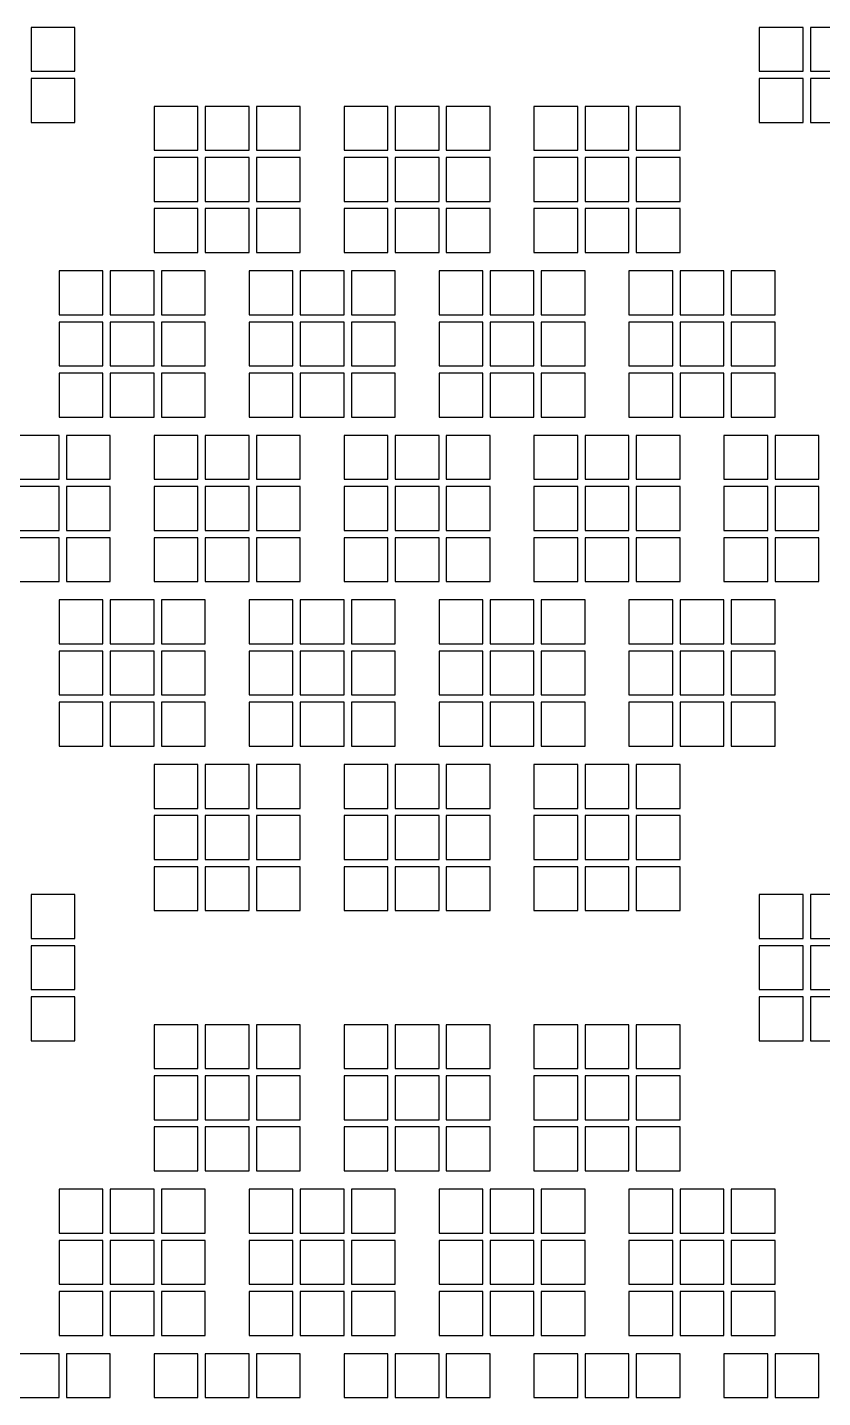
# Model space of a CAD drawing. Extents: x -49 to 54, y -38 to 38.
# Drawn here: x -27.16 to -21.71, y -1.37 to 8 of the extents above; entities that cross this region are included whole.
import ezdxf

# ---------------------------------------------------------------- set-up
doc = ezdxf.new("R2010")
doc.units = 0
doc.layers.add('BACK_LAYER', color=5, linetype='CONTINUOUS')

msp = doc.modelspace()

# ---------------------------------------------------------------- linework, layer by layer
at = {"layer": 'BACK_LAYER'}
for points in [[(-27.1302, 7.7046), (-26.8302, 7.7046), (-26.8302, 8.0046), (-27.1302, 8.0046)], [(-22.1465, 7.7046), (-21.8465, 7.7046), (-21.8465, 8.0046), (-22.1465, 8.0046)], [(-21.7965, 7.7046), (-21.4965, 7.7046), (-21.4965, 8.0046), (-21.7965, 8.0046)], [(-27.1302, 7.3546), (-26.8302, 7.3546), (-26.8302, 7.6546), (-27.1302, 7.6546)], [(-22.1465, 7.3546), (-21.8465, 7.3546), (-21.8465, 7.6546), (-22.1465, 7.6546)], [(-21.7965, 7.3546), (-21.4965, 7.3546), (-21.4965, 7.6546), (-21.7965, 7.6546)], [(-26.2884, 7.1645), (-25.9884, 7.1645), (-25.9884, 7.4645), (-26.2884, 7.4645)], [(-25.9384, 7.1645), (-25.6384, 7.1645), (-25.6384, 7.4645), (-25.9384, 7.4645)], [(-25.5884, 7.1645), (-25.2884, 7.1645), (-25.2884, 7.4645), (-25.5884, 7.4645)], [(-24.9884, 7.1645), (-24.6884, 7.1645), (-24.6884, 7.4645), (-24.9884, 7.4645)], [(-24.6384, 7.1645), (-24.3384, 7.1645), (-24.3384, 7.4645), (-24.6384, 7.4645)], [(-24.2884, 7.1645), (-23.9884, 7.1645), (-23.9884, 7.4645), (-24.2884, 7.4645)], [(-23.6884, 7.1645), (-23.3884, 7.1645), (-23.3884, 7.4645), (-23.6884, 7.4645)], [(-23.3384, 7.1645), (-23.0384, 7.1645), (-23.0384, 7.4645), (-23.3384, 7.4645)], [(-22.9884, 7.1645), (-22.6884, 7.1645), (-22.6884, 7.4645), (-22.9884, 7.4645)], [(-26.2884, 6.8145), (-25.9884, 6.8145), (-25.9884, 7.1145), (-26.2884, 7.1145)], [(-25.9384, 6.8145), (-25.6384, 6.8145), (-25.6384, 7.1145), (-25.9384, 7.1145)], [(-25.5884, 6.8145), (-25.2884, 6.8145), (-25.2884, 7.1145), (-25.5884, 7.1145)], [(-24.9884, 6.8145), (-24.6884, 6.8145), (-24.6884, 7.1145), (-24.9884, 7.1145)], [(-24.6384, 6.8145), (-24.3384, 6.8145), (-24.3384, 7.1145), (-24.6384, 7.1145)], [(-24.2884, 6.8145), (-23.9884, 6.8145), (-23.9884, 7.1145), (-24.2884, 7.1145)], [(-23.6884, 6.8145), (-23.3884, 6.8145), (-23.3884, 7.1145), (-23.6884, 7.1145)], [(-23.3384, 6.8145), (-23.0384, 6.8145), (-23.0384, 7.1145), (-23.3384, 7.1145)], [(-22.9884, 6.8145), (-22.6884, 6.8145), (-22.6884, 7.1145), (-22.9884, 7.1145)], [(-26.2884, 6.4645), (-25.9884, 6.4645), (-25.9884, 6.7645), (-26.2884, 6.7645)], [(-25.9384, 6.4645), (-25.6384, 6.4645), (-25.6384, 6.7645), (-25.9384, 6.7645)], [(-25.5884, 6.4645), (-25.2884, 6.4645), (-25.2884, 6.7645), (-25.5884, 6.7645)], [(-24.9884, 6.4645), (-24.6884, 6.4645), (-24.6884, 6.7645), (-24.9884, 6.7645)], [(-24.6384, 6.4645), (-24.3384, 6.4645), (-24.3384, 6.7645), (-24.6384, 6.7645)], [(-24.2884, 6.4645), (-23.9884, 6.4645), (-23.9884, 6.7645), (-24.2884, 6.7645)], [(-23.6884, 6.4645), (-23.3884, 6.4645), (-23.3884, 6.7645), (-23.6884, 6.7645)], [(-23.3384, 6.4645), (-23.0384, 6.4645), (-23.0384, 6.7645), (-23.3384, 6.7645)], [(-22.9884, 6.4645), (-22.6884, 6.4645), (-22.6884, 6.7645), (-22.9884, 6.7645)], [(-26.9384, 6.0386), (-26.6384, 6.0386), (-26.6384, 6.3386), (-26.9384, 6.3386)], [(-26.5884, 6.0386), (-26.2884, 6.0386), (-26.2884, 6.3386), (-26.5884, 6.3386)], [(-26.2384, 6.0386), (-25.9384, 6.0386), (-25.9384, 6.3386), (-26.2384, 6.3386)], [(-25.6384, 6.0386), (-25.3384, 6.0386), (-25.3384, 6.3386), (-25.6384, 6.3386)], [(-25.2884, 6.0386), (-24.9884, 6.0386), (-24.9884, 6.3386), (-25.2884, 6.3386)], [(-24.9384, 6.0386), (-24.6384, 6.0386), (-24.6384, 6.3386), (-24.9384, 6.3386)], [(-24.3384, 6.0386), (-24.0384, 6.0386), (-24.0384, 6.3386), (-24.3384, 6.3386)], [(-23.9884, 6.0386), (-23.6884, 6.0386), (-23.6884, 6.3386), (-23.9884, 6.3386)], [(-23.6384, 6.0386), (-23.3384, 6.0386), (-23.3384, 6.3386), (-23.6384, 6.3386)], [(-23.0384, 6.0386), (-22.7384, 6.0386), (-22.7384, 6.3386), (-23.0384, 6.3386)], [(-22.6884, 6.0386), (-22.3884, 6.0386), (-22.3884, 6.3386), (-22.6884, 6.3386)], [(-22.3384, 6.0386), (-22.0384, 6.0386), (-22.0384, 6.3386), (-22.3384, 6.3386)], [(-26.9384, 5.6886), (-26.6384, 5.6886), (-26.6384, 5.9886), (-26.9384, 5.9886)], [(-26.5884, 5.6886), (-26.2884, 5.6886), (-26.2884, 5.9886), (-26.5884, 5.9886)], [(-26.2384, 5.6886), (-25.9384, 5.6886), (-25.9384, 5.9886), (-26.2384, 5.9886)], [(-25.6384, 5.6886), (-25.3384, 5.6886), (-25.3384, 5.9886), (-25.6384, 5.9886)], [(-25.2884, 5.6886), (-24.9884, 5.6886), (-24.9884, 5.9886), (-25.2884, 5.9886)], [(-24.9384, 5.6886), (-24.6384, 5.6886), (-24.6384, 5.9886), (-24.9384, 5.9886)], [(-24.3384, 5.6886), (-24.0384, 5.6886), (-24.0384, 5.9886), (-24.3384, 5.9886)], [(-23.9884, 5.6886), (-23.6884, 5.6886), (-23.6884, 5.9886), (-23.9884, 5.9886)], [(-23.6384, 5.6886), (-23.3384, 5.6886), (-23.3384, 5.9886), (-23.6384, 5.9886)], [(-23.0384, 5.6886), (-22.7384, 5.6886), (-22.7384, 5.9886), (-23.0384, 5.9886)], [(-22.6884, 5.6886), (-22.3884, 5.6886), (-22.3884, 5.9886), (-22.6884, 5.9886)], [(-22.3384, 5.6886), (-22.0384, 5.6886), (-22.0384, 5.9886), (-22.3384, 5.9886)], [(-26.9384, 5.3386), (-26.6384, 5.3386), (-26.6384, 5.6386), (-26.9384, 5.6386)], [(-26.5884, 5.3386), (-26.2884, 5.3386), (-26.2884, 5.6386), (-26.5884, 5.6386)], [(-26.2384, 5.3386), (-25.9384, 5.3386), (-25.9384, 5.6386), (-26.2384, 5.6386)], [(-25.6384, 5.3386), (-25.3384, 5.3386), (-25.3384, 5.6386), (-25.6384, 5.6386)], [(-25.2884, 5.3386), (-24.9884, 5.3386), (-24.9884, 5.6386), (-25.2884, 5.6386)], [(-24.9384, 5.3386), (-24.6384, 5.3386), (-24.6384, 5.6386), (-24.9384, 5.6386)], [(-24.3384, 5.3386), (-24.0384, 5.3386), (-24.0384, 5.6386), (-24.3384, 5.6386)], [(-23.9884, 5.3386), (-23.6884, 5.3386), (-23.6884, 5.6386), (-23.9884, 5.6386)], [(-23.6384, 5.3386), (-23.3384, 5.3386), (-23.3384, 5.6386), (-23.6384, 5.6386)], [(-23.0384, 5.3386), (-22.7384, 5.3386), (-22.7384, 5.6386), (-23.0384, 5.6386)], [(-22.6884, 5.3386), (-22.3884, 5.3386), (-22.3884, 5.6386), (-22.6884, 5.6386)], [(-22.3384, 5.3386), (-22.0384, 5.3386), (-22.0384, 5.6386), (-22.3384, 5.6386)], [(-27.2384, 4.9128), (-26.9384, 4.9128), (-26.9384, 5.2128), (-27.2384, 5.2128)], [(-26.8884, 4.9128), (-26.5884, 4.9128), (-26.5884, 5.2128), (-26.8884, 5.2128)], [(-26.2884, 4.9128), (-25.9884, 4.9128), (-25.9884, 5.2128), (-26.2884, 5.2128)], [(-25.9384, 4.9128), (-25.6384, 4.9128), (-25.6384, 5.2128), (-25.9384, 5.2128)], [(-25.5884, 4.9128), (-25.2884, 4.9128), (-25.2884, 5.2128), (-25.5884, 5.2128)], [(-24.9884, 4.9128), (-24.6884, 4.9128), (-24.6884, 5.2128), (-24.9884, 5.2128)], [(-24.6384, 4.9128), (-24.3384, 4.9128), (-24.3384, 5.2128), (-24.6384, 5.2128)], [(-24.2884, 4.9128), (-23.9884, 4.9128), (-23.9884, 5.2128), (-24.2884, 5.2128)], [(-23.6884, 4.9128), (-23.3884, 4.9128), (-23.3884, 5.2128), (-23.6884, 5.2128)], [(-23.3384, 4.9128), (-23.0384, 4.9128), (-23.0384, 5.2128), (-23.3384, 5.2128)], [(-22.9884, 4.9128), (-22.6884, 4.9128), (-22.6884, 5.2128), (-22.9884, 5.2128)], [(-22.3884, 4.9128), (-22.0884, 4.9128), (-22.0884, 5.2128), (-22.3884, 5.2128)], [(-22.0384, 4.9128), (-21.7384, 4.9128), (-21.7384, 5.2128), (-22.0384, 5.2128)], [(-27.2384, 4.5628), (-26.9384, 4.5628), (-26.9384, 4.8628), (-27.2384, 4.8628)], [(-26.8884, 4.5628), (-26.5884, 4.5628), (-26.5884, 4.8628), (-26.8884, 4.8628)], [(-26.2884, 4.5628), (-25.9884, 4.5628), (-25.9884, 4.8628), (-26.2884, 4.8628)], [(-25.9384, 4.5628), (-25.6384, 4.5628), (-25.6384, 4.8628), (-25.9384, 4.8628)], [(-25.5884, 4.5628), (-25.2884, 4.5628), (-25.2884, 4.8628), (-25.5884, 4.8628)], [(-24.9884, 4.5628), (-24.6884, 4.5628), (-24.6884, 4.8628), (-24.9884, 4.8628)], [(-24.6384, 4.5628), (-24.3384, 4.5628), (-24.3384, 4.8628), (-24.6384, 4.8628)], [(-24.2884, 4.5628), (-23.9884, 4.5628), (-23.9884, 4.8628), (-24.2884, 4.8628)], [(-23.6884, 4.5628), (-23.3884, 4.5628), (-23.3884, 4.8628), (-23.6884, 4.8628)], [(-23.3384, 4.5628), (-23.0384, 4.5628), (-23.0384, 4.8628), (-23.3384, 4.8628)], [(-22.9884, 4.5628), (-22.6884, 4.5628), (-22.6884, 4.8628), (-22.9884, 4.8628)], [(-22.3884, 4.5628), (-22.0884, 4.5628), (-22.0884, 4.8628), (-22.3884, 4.8628)], [(-22.0384, 4.5628), (-21.7384, 4.5628), (-21.7384, 4.8628), (-22.0384, 4.8628)], [(-27.2384, 4.2128), (-26.9384, 4.2128), (-26.9384, 4.5128), (-27.2384, 4.5128)], [(-26.8884, 4.2128), (-26.5884, 4.2128), (-26.5884, 4.5128), (-26.8884, 4.5128)], [(-26.2884, 4.2128), (-25.9884, 4.2128), (-25.9884, 4.5128), (-26.2884, 4.5128)], [(-25.9384, 4.2128), (-25.6384, 4.2128), (-25.6384, 4.5128), (-25.9384, 4.5128)], [(-25.5884, 4.2128), (-25.2884, 4.2128), (-25.2884, 4.5128), (-25.5884, 4.5128)], [(-24.9884, 4.2128), (-24.6884, 4.2128), (-24.6884, 4.5128), (-24.9884, 4.5128)], [(-24.6384, 4.2128), (-24.3384, 4.2128), (-24.3384, 4.5128), (-24.6384, 4.5128)], [(-24.2884, 4.2128), (-23.9884, 4.2128), (-23.9884, 4.5128), (-24.2884, 4.5128)], [(-23.6884, 4.2128), (-23.3884, 4.2128), (-23.3884, 4.5128), (-23.6884, 4.5128)], [(-23.3384, 4.2128), (-23.0384, 4.2128), (-23.0384, 4.5128), (-23.3384, 4.5128)], [(-22.9884, 4.2128), (-22.6884, 4.2128), (-22.6884, 4.5128), (-22.9884, 4.5128)], [(-22.3884, 4.2128), (-22.0884, 4.2128), (-22.0884, 4.5128), (-22.3884, 4.5128)], [(-22.0384, 4.2128), (-21.7384, 4.2128), (-21.7384, 4.5128), (-22.0384, 4.5128)], [(-26.9384, 3.787), (-26.6384, 3.787), (-26.6384, 4.087), (-26.9384, 4.087)], [(-26.5884, 3.787), (-26.2884, 3.787), (-26.2884, 4.087), (-26.5884, 4.087)], [(-26.2384, 3.787), (-25.9384, 3.787), (-25.9384, 4.087), (-26.2384, 4.087)], [(-25.6384, 3.787), (-25.3384, 3.787), (-25.3384, 4.087), (-25.6384, 4.087)], [(-25.2884, 3.787), (-24.9884, 3.787), (-24.9884, 4.087), (-25.2884, 4.087)], [(-24.9384, 3.787), (-24.6384, 3.787), (-24.6384, 4.087), (-24.9384, 4.087)], [(-24.3384, 3.787), (-24.0384, 3.787), (-24.0384, 4.087), (-24.3384, 4.087)], [(-23.9884, 3.787), (-23.6884, 3.787), (-23.6884, 4.087), (-23.9884, 4.087)], [(-23.6384, 3.787), (-23.3384, 3.787), (-23.3384, 4.087), (-23.6384, 4.087)], [(-23.0384, 3.787), (-22.7384, 3.787), (-22.7384, 4.087), (-23.0384, 4.087)], [(-22.6884, 3.787), (-22.3884, 3.787), (-22.3884, 4.087), (-22.6884, 4.087)], [(-22.3384, 3.787), (-22.0384, 3.787), (-22.0384, 4.087), (-22.3384, 4.087)], [(-26.9384, 3.437), (-26.6384, 3.437), (-26.6384, 3.737), (-26.9384, 3.737)], [(-26.5884, 3.437), (-26.2884, 3.437), (-26.2884, 3.737), (-26.5884, 3.737)], [(-26.2384, 3.437), (-25.9384, 3.437), (-25.9384, 3.737), (-26.2384, 3.737)], [(-25.6384, 3.437), (-25.3384, 3.437), (-25.3384, 3.737), (-25.6384, 3.737)], [(-25.2884, 3.437), (-24.9884, 3.437), (-24.9884, 3.737), (-25.2884, 3.737)], [(-24.9384, 3.437), (-24.6384, 3.437), (-24.6384, 3.737), (-24.9384, 3.737)], [(-24.3384, 3.437), (-24.0384, 3.437), (-24.0384, 3.737), (-24.3384, 3.737)], [(-23.9884, 3.437), (-23.6884, 3.437), (-23.6884, 3.737), (-23.9884, 3.737)], [(-23.6384, 3.437), (-23.3384, 3.437), (-23.3384, 3.737), (-23.6384, 3.737)], [(-23.0384, 3.437), (-22.7384, 3.437), (-22.7384, 3.737), (-23.0384, 3.737)], [(-22.6884, 3.437), (-22.3884, 3.437), (-22.3884, 3.737), (-22.6884, 3.737)], [(-22.3384, 3.437), (-22.0384, 3.437), (-22.0384, 3.737), (-22.3384, 3.737)], [(-26.9384, 3.087), (-26.6384, 3.087), (-26.6384, 3.387), (-26.9384, 3.387)], [(-26.5884, 3.087), (-26.2884, 3.087), (-26.2884, 3.387), (-26.5884, 3.387)], [(-26.2384, 3.087), (-25.9384, 3.087), (-25.9384, 3.387), (-26.2384, 3.387)], [(-25.6384, 3.087), (-25.3384, 3.087), (-25.3384, 3.387), (-25.6384, 3.387)], [(-25.2884, 3.087), (-24.9884, 3.087), (-24.9884, 3.387), (-25.2884, 3.387)], [(-24.9384, 3.087), (-24.6384, 3.087), (-24.6384, 3.387), (-24.9384, 3.387)], [(-24.3384, 3.087), (-24.0384, 3.087), (-24.0384, 3.387), (-24.3384, 3.387)], [(-23.9884, 3.087), (-23.6884, 3.087), (-23.6884, 3.387), (-23.9884, 3.387)], [(-23.6384, 3.087), (-23.3384, 3.087), (-23.3384, 3.387), (-23.6384, 3.387)], [(-23.0384, 3.087), (-22.7384, 3.087), (-22.7384, 3.387), (-23.0384, 3.387)], [(-22.6884, 3.087), (-22.3884, 3.087), (-22.3884, 3.387), (-22.6884, 3.387)], [(-22.3384, 3.087), (-22.0384, 3.087), (-22.0384, 3.387), (-22.3384, 3.387)], [(-26.2884, 2.6611), (-25.9884, 2.6611), (-25.9884, 2.9611), (-26.2884, 2.9611)], [(-25.9384, 2.6611), (-25.6384, 2.6611), (-25.6384, 2.9611), (-25.9384, 2.9611)], [(-25.5884, 2.6611), (-25.2884, 2.6611), (-25.2884, 2.9611), (-25.5884, 2.9611)], [(-24.9884, 2.6611), (-24.6884, 2.6611), (-24.6884, 2.9611), (-24.9884, 2.9611)], [(-24.6384, 2.6611), (-24.3384, 2.6611), (-24.3384, 2.9611), (-24.6384, 2.9611)], [(-24.2884, 2.6611), (-23.9884, 2.6611), (-23.9884, 2.9611), (-24.2884, 2.9611)], [(-23.6884, 2.6611), (-23.3884, 2.6611), (-23.3884, 2.9611), (-23.6884, 2.9611)], [(-23.3384, 2.6611), (-23.0384, 2.6611), (-23.0384, 2.9611), (-23.3384, 2.9611)], [(-22.9884, 2.6611), (-22.6884, 2.6611), (-22.6884, 2.9611), (-22.9884, 2.9611)], [(-26.2884, 2.3111), (-25.9884, 2.3111), (-25.9884, 2.6111), (-26.2884, 2.6111)], [(-25.9384, 2.3111), (-25.6384, 2.3111), (-25.6384, 2.6111), (-25.9384, 2.6111)], [(-25.5884, 2.3111), (-25.2884, 2.3111), (-25.2884, 2.6111), (-25.5884, 2.6111)], [(-24.9884, 2.3111), (-24.6884, 2.3111), (-24.6884, 2.6111), (-24.9884, 2.6111)], [(-24.6384, 2.3111), (-24.3384, 2.3111), (-24.3384, 2.6111), (-24.6384, 2.6111)], [(-24.2884, 2.3111), (-23.9884, 2.3111), (-23.9884, 2.6111), (-24.2884, 2.6111)], [(-23.6884, 2.3111), (-23.3884, 2.3111), (-23.3884, 2.6111), (-23.6884, 2.6111)], [(-23.3384, 2.3111), (-23.0384, 2.3111), (-23.0384, 2.6111), (-23.3384, 2.6111)], [(-22.9884, 2.3111), (-22.6884, 2.3111), (-22.6884, 2.6111), (-22.9884, 2.6111)], [(-26.2884, 1.9611), (-25.9884, 1.9611), (-25.9884, 2.2611), (-26.2884, 2.2611)], [(-25.9384, 1.9611), (-25.6384, 1.9611), (-25.6384, 2.2611), (-25.9384, 2.2611)], [(-25.5884, 1.9611), (-25.2884, 1.9611), (-25.2884, 2.2611), (-25.5884, 2.2611)], [(-24.9884, 1.9611), (-24.6884, 1.9611), (-24.6884, 2.2611), (-24.9884, 2.2611)], [(-24.6384, 1.9611), (-24.3384, 1.9611), (-24.3384, 2.2611), (-24.6384, 2.2611)], [(-24.2884, 1.9611), (-23.9884, 1.9611), (-23.9884, 2.2611), (-24.2884, 2.2611)], [(-23.6884, 1.9611), (-23.3884, 1.9611), (-23.3884, 2.2611), (-23.6884, 2.2611)], [(-23.3384, 1.9611), (-23.0384, 1.9611), (-23.0384, 2.2611), (-23.3384, 2.2611)], [(-22.9884, 1.9611), (-22.6884, 1.9611), (-22.6884, 2.2611), (-22.9884, 2.2611)], [(-27.1302, 1.7709), (-26.8302, 1.7709), (-26.8302, 2.0709), (-27.1302, 2.0709)], [(-22.1465, 1.7709), (-21.8465, 1.7709), (-21.8465, 2.0709), (-22.1465, 2.0709)], [(-21.7965, 1.7709), (-21.4965, 1.7709), (-21.4965, 2.0709), (-21.7965, 2.0709)], [(-27.1302, 1.4209), (-26.8302, 1.4209), (-26.8302, 1.7209), (-27.1302, 1.7209)], [(-22.1465, 1.4209), (-21.8465, 1.4209), (-21.8465, 1.7209), (-22.1465, 1.7209)], [(-21.7965, 1.4209), (-21.4965, 1.4209), (-21.4965, 1.7209), (-21.7965, 1.7209)], [(-27.1302, 1.0709), (-26.8302, 1.0709), (-26.8302, 1.3709), (-27.1302, 1.3709)], [(-22.1465, 1.0709), (-21.8465, 1.0709), (-21.8465, 1.3709), (-22.1465, 1.3709)], [(-21.7965, 1.0709), (-21.4965, 1.0709), (-21.4965, 1.3709), (-21.7965, 1.3709)], [(-26.2884, 0.8807), (-25.9884, 0.8807), (-25.9884, 1.1807), (-26.2884, 1.1807)], [(-25.9384, 0.8807), (-25.6384, 0.8807), (-25.6384, 1.1807), (-25.9384, 1.1807)], [(-25.5884, 0.8807), (-25.2884, 0.8807), (-25.2884, 1.1807), (-25.5884, 1.1807)], [(-24.9884, 0.8807), (-24.6884, 0.8807), (-24.6884, 1.1807), (-24.9884, 1.1807)], [(-24.6384, 0.8807), (-24.3384, 0.8807), (-24.3384, 1.1807), (-24.6384, 1.1807)], [(-24.2884, 0.8807), (-23.9884, 0.8807), (-23.9884, 1.1807), (-24.2884, 1.1807)], [(-23.6884, 0.8807), (-23.3884, 0.8807), (-23.3884, 1.1807), (-23.6884, 1.1807)], [(-23.3384, 0.8807), (-23.0384, 0.8807), (-23.0384, 1.1807), (-23.3384, 1.1807)], [(-22.9884, 0.8807), (-22.6884, 0.8807), (-22.6884, 1.1807), (-22.9884, 1.1807)], [(-26.2884, 0.5307), (-25.9884, 0.5307), (-25.9884, 0.8307), (-26.2884, 0.8307)], [(-25.9384, 0.5307), (-25.6384, 0.5307), (-25.6384, 0.8307), (-25.9384, 0.8307)], [(-25.5884, 0.5307), (-25.2884, 0.5307), (-25.2884, 0.8307), (-25.5884, 0.8307)], [(-24.9884, 0.5307), (-24.6884, 0.5307), (-24.6884, 0.8307), (-24.9884, 0.8307)], [(-24.6384, 0.5307), (-24.3384, 0.5307), (-24.3384, 0.8307), (-24.6384, 0.8307)], [(-24.2884, 0.5307), (-23.9884, 0.5307), (-23.9884, 0.8307), (-24.2884, 0.8307)], [(-23.6884, 0.5307), (-23.3884, 0.5307), (-23.3884, 0.8307), (-23.6884, 0.8307)], [(-23.3384, 0.5307), (-23.0384, 0.5307), (-23.0384, 0.8307), (-23.3384, 0.8307)], [(-22.9884, 0.5307), (-22.6884, 0.5307), (-22.6884, 0.8307), (-22.9884, 0.8307)], [(-26.2884, 0.1807), (-25.9884, 0.1807), (-25.9884, 0.4807), (-26.2884, 0.4807)], [(-25.9384, 0.1807), (-25.6384, 0.1807), (-25.6384, 0.4807), (-25.9384, 0.4807)], [(-25.5884, 0.1807), (-25.2884, 0.1807), (-25.2884, 0.4807), (-25.5884, 0.4807)], [(-24.9884, 0.1807), (-24.6884, 0.1807), (-24.6884, 0.4807), (-24.9884, 0.4807)], [(-24.6384, 0.1807), (-24.3384, 0.1807), (-24.3384, 0.4807), (-24.6384, 0.4807)], [(-24.2884, 0.1807), (-23.9884, 0.1807), (-23.9884, 0.4807), (-24.2884, 0.4807)], [(-23.6884, 0.1807), (-23.3884, 0.1807), (-23.3884, 0.4807), (-23.6884, 0.4807)], [(-23.3384, 0.1807), (-23.0384, 0.1807), (-23.0384, 0.4807), (-23.3384, 0.4807)], [(-22.9884, 0.1807), (-22.6884, 0.1807), (-22.6884, 0.4807), (-22.9884, 0.4807)], [(-26.9384, -0.2451), (-26.6384, -0.2451), (-26.6384, 0.0549), (-26.9384, 0.0549)], [(-26.5884, -0.2451), (-26.2884, -0.2451), (-26.2884, 0.0549), (-26.5884, 0.0549)], [(-26.2384, -0.2451), (-25.9384, -0.2451), (-25.9384, 0.0549), (-26.2384, 0.0549)], [(-25.6384, -0.2451), (-25.3384, -0.2451), (-25.3384, 0.0549), (-25.6384, 0.0549)], [(-25.2884, -0.2451), (-24.9884, -0.2451), (-24.9884, 0.0549), (-25.2884, 0.0549)], [(-24.9384, -0.2451), (-24.6384, -0.2451), (-24.6384, 0.0549), (-24.9384, 0.0549)], [(-24.3384, -0.2451), (-24.0384, -0.2451), (-24.0384, 0.0549), (-24.3384, 0.0549)], [(-23.9884, -0.2451), (-23.6884, -0.2451), (-23.6884, 0.0549), (-23.9884, 0.0549)], [(-23.6384, -0.2451), (-23.3384, -0.2451), (-23.3384, 0.0549), (-23.6384, 0.0549)], [(-23.0384, -0.2451), (-22.7384, -0.2451), (-22.7384, 0.0549), (-23.0384, 0.0549)], [(-22.6884, -0.2451), (-22.3884, -0.2451), (-22.3884, 0.0549), (-22.6884, 0.0549)], [(-22.3384, -0.2451), (-22.0384, -0.2451), (-22.0384, 0.0549), (-22.3384, 0.0549)], [(-26.9384, -0.5951), (-26.6384, -0.5951), (-26.6384, -0.2951), (-26.9384, -0.2951)], [(-26.5884, -0.5951), (-26.2884, -0.5951), (-26.2884, -0.2951), (-26.5884, -0.2951)], [(-26.2384, -0.5951), (-25.9384, -0.5951), (-25.9384, -0.2951), (-26.2384, -0.2951)], [(-25.6384, -0.5951), (-25.3384, -0.5951), (-25.3384, -0.2951), (-25.6384, -0.2951)], [(-25.2884, -0.5951), (-24.9884, -0.5951), (-24.9884, -0.2951), (-25.2884, -0.2951)], [(-24.9384, -0.5951), (-24.6384, -0.5951), (-24.6384, -0.2951), (-24.9384, -0.2951)], [(-24.3384, -0.5951), (-24.0384, -0.5951), (-24.0384, -0.2951), (-24.3384, -0.2951)], [(-23.9884, -0.5951), (-23.6884, -0.5951), (-23.6884, -0.2951), (-23.9884, -0.2951)], [(-23.6384, -0.5951), (-23.3384, -0.5951), (-23.3384, -0.2951), (-23.6384, -0.2951)], [(-23.0384, -0.5951), (-22.7384, -0.5951), (-22.7384, -0.2951), (-23.0384, -0.2951)], [(-22.6884, -0.5951), (-22.3884, -0.5951), (-22.3884, -0.2951), (-22.6884, -0.2951)], [(-22.3384, -0.5951), (-22.0384, -0.5951), (-22.0384, -0.2951), (-22.3384, -0.2951)], [(-26.9384, -0.9451), (-26.6384, -0.9451), (-26.6384, -0.6451), (-26.9384, -0.6451)], [(-26.5884, -0.9451), (-26.2884, -0.9451), (-26.2884, -0.6451), (-26.5884, -0.6451)], [(-26.2384, -0.9451), (-25.9384, -0.9451), (-25.9384, -0.6451), (-26.2384, -0.6451)], [(-25.6384, -0.9451), (-25.3384, -0.9451), (-25.3384, -0.6451), (-25.6384, -0.6451)], [(-25.2884, -0.9451), (-24.9884, -0.9451), (-24.9884, -0.6451), (-25.2884, -0.6451)], [(-24.9384, -0.9451), (-24.6384, -0.9451), (-24.6384, -0.6451), (-24.9384, -0.6451)], [(-24.3384, -0.9451), (-24.0384, -0.9451), (-24.0384, -0.6451), (-24.3384, -0.6451)], [(-23.9884, -0.9451), (-23.6884, -0.9451), (-23.6884, -0.6451), (-23.9884, -0.6451)], [(-23.6384, -0.9451), (-23.3384, -0.9451), (-23.3384, -0.6451), (-23.6384, -0.6451)], [(-23.0384, -0.9451), (-22.7384, -0.9451), (-22.7384, -0.6451), (-23.0384, -0.6451)], [(-22.6884, -0.9451), (-22.3884, -0.9451), (-22.3884, -0.6451), (-22.6884, -0.6451)], [(-22.3384, -0.9451), (-22.0384, -0.9451), (-22.0384, -0.6451), (-22.3384, -0.6451)], [(-27.2384, -1.3709), (-26.9384, -1.3709), (-26.9384, -1.0709), (-27.2384, -1.0709)], [(-26.8884, -1.3709), (-26.5884, -1.3709), (-26.5884, -1.0709), (-26.8884, -1.0709)], [(-26.2884, -1.3709), (-25.9884, -1.3709), (-25.9884, -1.0709), (-26.2884, -1.0709)], [(-25.9384, -1.3709), (-25.6384, -1.3709), (-25.6384, -1.0709), (-25.9384, -1.0709)], [(-25.5884, -1.3709), (-25.2884, -1.3709), (-25.2884, -1.0709), (-25.5884, -1.0709)], [(-24.9884, -1.3709), (-24.6884, -1.3709), (-24.6884, -1.0709), (-24.9884, -1.0709)], [(-24.6384, -1.3709), (-24.3384, -1.3709), (-24.3384, -1.0709), (-24.6384, -1.0709)], [(-24.2884, -1.3709), (-23.9884, -1.3709), (-23.9884, -1.0709), (-24.2884, -1.0709)], [(-23.6884, -1.3709), (-23.3884, -1.3709), (-23.3884, -1.0709), (-23.6884, -1.0709)], [(-23.3384, -1.3709), (-23.0384, -1.3709), (-23.0384, -1.0709), (-23.3384, -1.0709)], [(-22.9884, -1.3709), (-22.6884, -1.3709), (-22.6884, -1.0709), (-22.9884, -1.0709)], [(-22.3884, -1.3709), (-22.0884, -1.3709), (-22.0884, -1.0709), (-22.3884, -1.0709)], [(-22.0384, -1.3709), (-21.7384, -1.3709), (-21.7384, -1.0709), (-22.0384, -1.0709)]]:
    msp.add_lwpolyline(points, close=True, dxfattribs=at)

doc.saveas('drawing.dxf')
